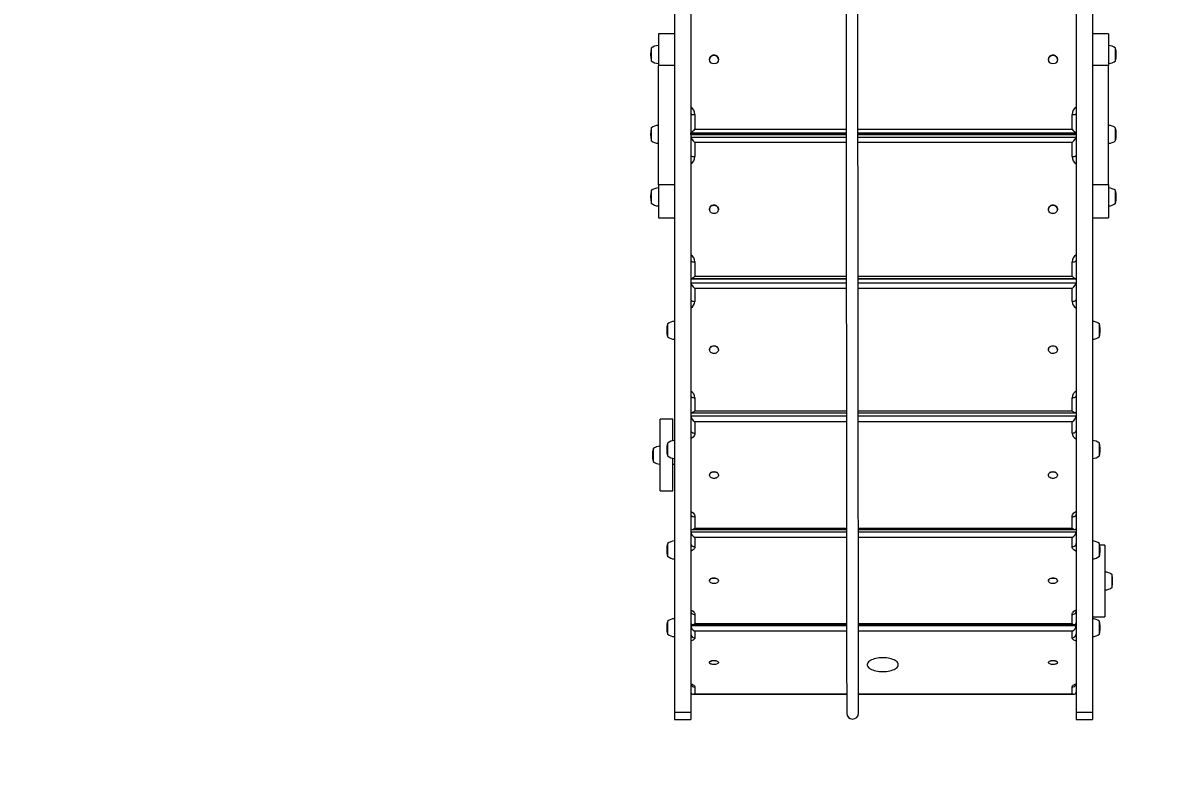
# Model space of a CAD drawing. Header units: millimetres. Extents: x -8760 to 8364, y -7998 to 7451.
# Drawn here: x 62 to 1976, y -4179 to -2925 of the extents above; entities that cross this region are included whole.
import ezdxf

# ---------------------------------------------------------------- set-up
doc = ezdxf.new("R2010")
doc.units = ezdxf.units.MM
for name, color, linetype in [('DIKOM_ОБЪЕКТ', 7, 'Continuous'), ('DIKOM_РАЗМЕР_ЗОНА', 7, 'Continuous'), ('DIKOM_РАЗМЕР_ОБЪЕКТА', 7, 'Continuous')]:
    doc.layers.add(name, color=color, linetype=linetype)
doc.styles.add('style1', font='arial.ttf', dxfattribs={"width": 0.8})
doc.dimstyles.new('1-50', dxfattribs={"dimtxt": 300, "dimasz": 200, "dimexe": 100, "dimexo": 0, "dimgap": 100, "dimtad": 1, "dimtxsty": 'style1', "dimcen": 200, "dimclrd": 7, "dimclre": 7, "dimclrt": 7, "dimadec": 1, "dimazin": 2, "dimtfac": 1, "dimtmove": 0, "dimatfit": 2, "dimfxl": 0, "dimlwd": 25, "dimlwe": 18, "dimarcsym": 0})

# ---------------------------------------------------------------- blocks, each defined once
blk = doc.blocks.new('*D21')
at = {"layer": 'Defpoints', "color": 0, "transparency": 16777216}
for p in [(-7755.6, -10.6), (8364.4, -2410.4), (8364.4, -7897.6)]:
    blk.add_point(p, dxfattribs=at)
at = {"layer": 'DIKOM_РАЗМЕР_ЗОНА', "color": 7, "lineweight": 18, "transparency": 16777216}
for p, q in [((-7755.6, -10.6), (-7755.6, -7997.6)), ((8364.4, -2410.4), (8364.4, -7997.6))]:
    blk.add_line(p, q, dxfattribs=at)
at = {"layer": 'DIKOM_РАЗМЕР_ЗОНА', "color": 7, "lineweight": 25, "transparency": 16777216}
blk.add_line((-7555.6, -7897.6), (8164.4, -7897.6), dxfattribs=at)
at = {"layer": 'DIKOM_РАЗМЕР_ЗОНА', "color": 7, "transparency": 16777216}
for points in [[(-7555.6, -7864.2), (-7555.6, -7930.9), (-7755.6, -7897.6)], [(8164.4, -7864.2), (8164.4, -7930.9), (8364.4, -7897.6)]]:
    blk.add_solid(points, dxfattribs=at)
at = {"layer": 'DIKOM_РАЗМЕР_ЗОНА', "color": 7, "transparency": 16777216, "insert": (1040.7, -7644.4), "char_height": 300, "attachment_point": 5, "style": 'style1'}
blk.add_mtext('16100', dxfattribs=at)
blk = doc.blocks.new('*D19')
at = {"layer": 'Defpoints', "color": 0, "transparency": 16777216}
for p in [(-5756.7, -306.6), (6365.5, -2710.6), (6365.5, -7111.4)]:
    blk.add_point(p, dxfattribs=at)
at = {"layer": 'DIKOM_РАЗМЕР_ОБЪЕКТА', "color": 7, "lineweight": 18, "transparency": 16777216}
for p, q in [((-5756.7, -306.6), (-5756.7, -7211.4)), ((6365.5, -2710.6), (6365.5, -7211.4))]:
    blk.add_line(p, q, dxfattribs=at)
at = {"layer": 'DIKOM_РАЗМЕР_ОБЪЕКТА', "color": 7, "lineweight": 25, "transparency": 16777216}
blk.add_line((-5556.7, -7111.4), (6165.5, -7111.4), dxfattribs=at)
at = {"layer": 'DIKOM_РАЗМЕР_ОБЪЕКТА', "color": 7, "transparency": 16777216}
for points in [[(-5556.7, -7078.1), (-5556.7, -7144.7), (-5756.7, -7111.4)], [(6165.5, -7078.1), (6165.5, -7144.7), (6365.5, -7111.4)]]:
    blk.add_solid(points, dxfattribs=at)
at = {"layer": 'DIKOM_РАЗМЕР_ОБЪЕКТА', "color": 7, "transparency": 16777216, "insert": (1047.2, -6858.2), "char_height": 300, "attachment_point": 5, "style": 'style1'}
blk.add_mtext('12100', dxfattribs=at)

msp = doc.modelspace()

# ---------------------------------------------------------------- linework, layer by layer
at = {"layer": 'DIKOM_ОБЪЕКТ', "color": 7, "linetype": 'Continuous', "lineweight": 15}
for p, q in [((1154.392, -2879.363), (1154.392, -4080.9)), ((1181.392, -2879.363), (1181.392, -4080.9)), ((1827.391, -2879.363), (1827.391, -4080.9)), ((1854.392, -2879.363), (1854.392, -4080.9)), ((1154.392, -2943.128), (1127.392, -2943.128)), ((1127.392, -2943.128), (1127.392, -2996.427)), ((1881.392, -2943.128), (1854.392, -2943.128)), ((1881.392, -2943.128), (1881.392, -2996.427)), ((1114.339, -2976.463), (1114.339, -2979.412)), ((1115.392, -2967.137), (1115.392, -2979.286)), ((1115.392, -2979.286), (1115.392, -2988.737)), ((1893.391, -2988.737), (1893.391, -2967.137)), ((1894.444, -2979.412), (1894.444, -2976.463)), ((1154.392, -2996.427), (1127.392, -2996.427)), ((1127.392, -3196.231), (1127.392, -2996.427)), ((1212.892, -2986.236), (1212.892, -2986.277)), ((1227.892, -2986.277), (1227.892, -2986.236)), ((1780.892, -2986.236), (1780.892, -2986.277)), ((1795.892, -2986.277), (1795.892, -2986.236)), ((1881.392, -2996.427), (1854.392, -2996.427)), ((1881.392, -3196.231), (1881.392, -2996.427)), ((1188.392, -3078.494), (1188.392, -3103.294)), ((1820.392, -3103.294), (1820.392, -3078.494)), ((1114.339, -3110.304), (1114.339, -3113.254)), ((1115.392, -3100.979), (1115.392, -3113.06)), ((1115.392, -3113.06), (1115.392, -3122.579)), ((1441.888, -3112.434), (1181.392, -3112.434)), ((1181.392, -3116.562), (1441.892, -3116.562)), ((1181.447, -3109.412), (1441.886, -3109.412)), ((1181.724, -3112.072), (1181.724, -3109.412)), ((1441.888, -3112.071), (1181.754, -3112.071)), ((1188.392, -3103.294), (1441.88, -3103.294)), ((1461.681, -3103.294), (1820.392, -3103.294)), ((1461.686, -3109.412), (1827.336, -3109.412)), ((1827.029, -3112.071), (1461.689, -3112.071)), ((1827.391, -3112.434), (1461.689, -3112.434)), ((1461.693, -3116.562), (1827.391, -3116.562)), ((1827.059, -3109.412), (1827.059, -3112.072)), ((1893.391, -3122.579), (1893.391, -3100.979)), ((1894.444, -3113.254), (1894.444, -3110.304)), ((1188.392, -3125.422), (1188.392, -3149.128)), ((1441.901, -3125.422), (1188.392, -3125.422)), ((1820.392, -3125.422), (1461.701, -3125.422)), ((1820.392, -3149.128), (1820.392, -3125.422)), ((1154.392, -3196.231), (1127.392, -3196.231)), ((1127.392, -3196.231), (1127.392, -3251.414)), ((1881.392, -3196.231), (1854.392, -3196.231)), ((1881.392, -3196.231), (1881.392, -3251.414)), ((1114.339, -3215.13), (1114.339, -3218.08)), ((1115.392, -3205.805), (1115.392, -3217.112)), ((1893.391, -3227.405), (1893.391, -3205.805)), ((1894.444, -3218.08), (1894.444, -3215.13)), ((1115.392, -3217.112), (1115.392, -3227.405)), ((1127.392, -3251.414), (1154.392, -3251.414)), ((1212.892, -3237.315), (1212.892, -3237.421)), ((1227.892, -3237.421), (1227.892, -3237.315)), ((1780.892, -3237.315), (1780.892, -3237.421)), ((1795.892, -3237.421), (1795.892, -3237.315)), ((1854.392, -3251.414), (1881.392, -3251.414)), ((1188.392, -3325.502), (1188.392, -3349.208)), ((1820.392, -3349.208), (1820.392, -3325.502)), ((1188.392, -3349.208), (1442.113, -3349.208)), ((1461.913, -3349.208), (1820.392, -3349.208)), ((1442.117, -3354.04), (1181.392, -3354.04)), ((1181.392, -3360.498), (1442.123, -3360.498)), ((1181.754, -3353.985), (1442.117, -3353.985)), ((1461.918, -3353.985), (1827.029, -3353.985)), ((1827.391, -3354.04), (1461.918, -3354.04)), ((1461.924, -3360.498), (1827.391, -3360.498)), ((1188.392, -3370.05), (1188.392, -3391.747)), ((1442.132, -3370.05), (1188.392, -3370.05)), ((1820.392, -3370.05), (1461.933, -3370.05)), ((1820.392, -3391.747), (1820.392, -3370.05)), ((1141.339, -3438.659), (1141.339, -3441.608)), ((1142.392, -3429.334), (1142.392, -3442.835)), ((1142.392, -3442.835), (1142.392, -3450.934)), ((1866.392, -3450.934), (1866.392, -3429.334)), ((1867.444, -3441.608), (1867.444, -3438.659)), ((1212.892, -3472.461), (1212.892, -3472.626)), ((1227.892, -3472.626), (1227.892, -3472.461)), ((1780.892, -3472.461), (1780.892, -3472.626)), ((1795.892, -3472.626), (1795.892, -3472.461)), ((1188.392, -3553.174), (1188.392, -3574.871)), ((1820.392, -3574.871), (1820.392, -3553.174)), ((1182.316, -3578.393), (1442.329, -3578.393)), ((1188.392, -3574.871), (1442.326, -3574.871)), ((1462.127, -3574.871), (1820.392, -3574.871)), ((1462.13, -3578.393), (1826.467, -3578.393)), ((1151.343, -3589.339), (1130.343, -3589.339)), ((1130.343, -3705.478), (1130.343, -3589.339)), ((1151.343, -3625.174), (1151.343, -3589.339)), ((1181.392, -3583.747), (1442.334, -3583.747)), ((1188.392, -3593.623), (1188.392, -3612.474)), ((1442.344, -3593.623), (1188.392, -3593.623)), ((1462.135, -3583.747), (1827.391, -3583.747)), ((1820.392, -3593.623), (1462.144, -3593.623)), ((1820.392, -3612.474), (1820.392, -3593.623)), ((1142.392, -3629.097), (1142.392, -3638.781)), ((1866.392, -3650.697), (1866.392, -3629.097)), ((1117.291, -3647.865), (1117.291, -3650.814)), ((1118.343, -3638.539), (1118.343, -3660.139)), ((1141.339, -3638.422), (1141.339, -3641.372)), ((1142.392, -3638.781), (1142.392, -3650.697)), ((1151.343, -3705.478), (1151.343, -3654.62)), ((1867.444, -3641.372), (1867.444, -3638.422)), ((1212.892, -3682.6), (1212.892, -3682.818)), ((1227.892, -3682.818), (1227.892, -3682.6)), ((1780.892, -3682.6), (1780.892, -3682.818)), ((1795.892, -3682.818), (1795.892, -3682.6)), ((1130.343, -3709.339), (1130.343, -3705.478)), ((1130.343, -3709.339), (1151.343, -3709.339)), ((1151.343, -3709.339), (1151.343, -3705.478)), ((1188.392, -3752.725), (1188.392, -3771.576)), ((1820.392, -3771.576), (1820.392, -3752.725)), ((1181.392, -3777.696), (1442.515, -3777.696)), ((1183.113, -3773.978), (1442.511, -3773.978)), ((1188.392, -3771.576), (1442.509, -3771.576)), ((1188.392, -3787.515), (1188.392, -3802.792)), ((1442.524, -3787.515), (1188.392, -3787.515)), ((1462.31, -3771.576), (1820.392, -3771.576)), ((1462.312, -3773.978), (1825.67, -3773.978)), ((1462.315, -3777.696), (1827.391, -3777.696)), ((1820.392, -3787.515), (1462.324, -3787.515)), ((1820.392, -3802.792), (1820.392, -3787.515)), ((1141.339, -3806.712), (1141.339, -3809.661)), ((1142.392, -3797.386), (1142.392, -3810.237)), ((1866.392, -3818.986), (1866.392, -3797.386)), ((1875.392, -3800.373), (1866.961, -3800.373)), ((1867.444, -3809.661), (1867.444, -3806.712)), ((1875.392, -3800.373), (1875.392, -3920.373)), ((1142.392, -3810.237), (1142.392, -3818.986)), ((1212.892, -3859.625), (1212.892, -3859.888)), ((1227.892, -3859.888), (1227.892, -3859.625)), ((1780.892, -3859.625), (1780.892, -3859.888)), ((1795.892, -3859.888), (1795.892, -3859.625)), ((1887.392, -3871.173), (1887.392, -3849.573)), ((1888.444, -3861.847), (1888.444, -3858.898)), ((1188.392, -3916.457), (1188.392, -3931.735)), ((1820.392, -3931.735), (1820.392, -3916.457)), ((1854.392, -3920.373), (1875.392, -3920.373)), ((1141.339, -3937.032), (1141.339, -3939.981)), ((1142.392, -3927.707), (1142.392, -3939.376)), ((1142.392, -3939.376), (1142.392, -3949.307)), ((1181.392, -3934.863), (1442.66, -3934.863)), ((1184.114, -3933.194), (1442.659, -3933.194)), ((1188.392, -3931.735), (1442.657, -3931.735)), ((1462.458, -3931.735), (1820.392, -3931.735)), ((1462.459, -3933.194), (1824.669, -3933.194)), ((1462.461, -3934.863), (1827.391, -3934.863)), ((1866.392, -3949.307), (1866.392, -3927.707)), ((1867.444, -3939.981), (1867.444, -3937.032)), ((1188.392, -3944.245), (1188.392, -3955.36)), ((1442.669, -3944.245), (1188.392, -3944.245)), ((1820.392, -3944.245), (1462.469, -3944.245)), ((1820.392, -3955.36), (1820.392, -3944.245)), ((1212.892, -3996.706), (1212.892, -3997.004)), ((1227.892, -3997.004), (1227.892, -3996.706)), ((1780.892, -3996.706), (1780.892, -3997.004)), ((1795.892, -3997.004), (1795.892, -3996.706)), ((1188.392, -4038.053), (1188.392, -4049.167)), ((1820.392, -4049.167), (1820.392, -4038.053)), ((1185.279, -4049.897), (1442.765, -4049.897)), ((1188.392, -4049.167), (1442.764, -4049.167)), ((1462.565, -4049.167), (1820.392, -4049.167)), ((1462.565, -4049.897), (1823.504, -4049.897)), ((1181.392, -4080.9), (1154.392, -4080.9)), ((1154.392, -4080.9), (1154.392, -4092.436)), ((1154.392, -4092.436), (1181.392, -4092.436)), ((1181.392, -4080.9), (1181.392, -4092.436)), ((1854.392, -4080.9), (1827.391, -4080.9)), ((1827.391, -4080.9), (1827.391, -4092.436)), ((1827.391, -4092.436), (1854.392, -4092.436)), ((1854.392, -4080.9), (1854.392, -4092.436))]:
    msp.add_line(p, q, dxfattribs=at)
at = {"layer": 'DIKOM_ОБЪЕКТ', "color": 7, "linetype": 'Continuous', "lineweight": 15, "flags": 128}
for points in [[(1181.392, -3077.611), (1181.526, -3077.783), (1181.924, -3077.949), (1182.571, -3078.101), (1183.442, -3078.235), (1184.503, -3078.345), (1185.713, -3078.426), (1187.026, -3078.477), (1188.392, -3078.494)], [(1820.392, -3078.494), (1821.757, -3078.477), (1823.07, -3078.426), (1824.281, -3078.345), (1825.341, -3078.235), (1826.212, -3078.101), (1826.859, -3077.949), (1827.257, -3077.783), (1827.391, -3077.611)], [(1181.392, -3146.906), (1181.526, -3147.339), (1181.924, -3147.756), (1182.571, -3148.14), (1183.442, -3148.477), (1184.503, -3148.754), (1185.713, -3148.959), (1187.026, -3149.086), (1188.392, -3149.128)], [(1820.392, -3149.128), (1821.757, -3149.086), (1823.07, -3148.959), (1824.281, -3148.754), (1825.341, -3148.477), (1826.212, -3148.14), (1826.859, -3147.756), (1827.257, -3147.339), (1827.391, -3146.906)], [(1219.442, -3230.366), (1221.063, -3230.337), (1222.654, -3230.64), (1224.138, -3231.26), (1225.447, -3232.167), (1226.52, -3233.321), (1227.306, -3234.666), (1227.769, -3236.14), (1227.887, -3237.673), (1227.654, -3239.195), (1227.082, -3240.634), (1226.197, -3241.923), (1225.041, -3243.001), (1223.667, -3243.818), (1222.14, -3244.337), (1220.531, -3244.531), (1218.916, -3244.394), (1217.37, -3243.93), (1215.965, -3243.162), (1214.767, -3242.125), (1213.832, -3240.868), (1213.204, -3239.451), (1212.911, -3237.938), (1212.969, -3236.401), (1213.374, -3234.912), (1214.107, -3233.54), (1215.133, -3232.349), (1216.406, -3231.396), (1217.865, -3230.725), (1219.442, -3230.366)], [(1789.341, -3230.366), (1790.918, -3230.725), (1792.377, -3231.396), (1793.65, -3232.349), (1794.676, -3233.54), (1795.409, -3234.912), (1795.814, -3236.401), (1795.872, -3237.938), (1795.58, -3239.451), (1794.951, -3240.868), (1794.016, -3242.125), (1792.818, -3243.162), (1791.413, -3243.93), (1789.867, -3244.394), (1788.252, -3244.531), (1786.643, -3244.337), (1785.116, -3243.818), (1783.743, -3243.001), (1782.586, -3241.923), (1781.701, -3240.634), (1781.129, -3239.195), (1780.896, -3237.673), (1781.014, -3236.14), (1781.477, -3234.666), (1782.263, -3233.321), (1783.336, -3232.167), (1784.645, -3231.26), (1786.13, -3230.64), (1787.72, -3230.337), (1789.341, -3230.366)], [(1181.392, -3323.279), (1181.526, -3323.713), (1181.924, -3324.13), (1182.571, -3324.514), (1183.442, -3324.851), (1184.503, -3325.127), (1185.713, -3325.333), (1187.026, -3325.459), (1188.392, -3325.502)], [(1820.392, -3325.502), (1821.757, -3325.459), (1823.07, -3325.333), (1824.281, -3325.127), (1825.341, -3324.851), (1826.212, -3324.514), (1826.859, -3324.13), (1827.257, -3323.713), (1827.391, -3323.279)], [(1181.392, -3388.27), (1181.526, -3388.948), (1181.924, -3389.601), (1182.571, -3390.202), (1183.442, -3390.729), (1184.503, -3391.161), (1185.713, -3391.483), (1187.026, -3391.681), (1188.392, -3391.747)], [(1820.392, -3391.747), (1821.757, -3391.681), (1823.07, -3391.483), (1824.281, -3391.161), (1825.341, -3390.729), (1826.212, -3390.202), (1826.859, -3389.601), (1827.257, -3388.948), (1827.391, -3388.27)], [(1216.086, -3467.296), (1217.507, -3466.617), (1219.062, -3466.22), (1220.68, -3466.121), (1222.284, -3466.327), (1223.8, -3466.828), (1225.157, -3467.599), (1226.29, -3468.606), (1227.148, -3469.8), (1227.69, -3471.127), (1227.891, -3472.523), (1227.741, -3473.925), (1227.247, -3475.266), (1226.433, -3476.483), (1225.336, -3477.52), (1224.008, -3478.328), (1222.511, -3478.869), (1220.915, -3479.119), (1219.295, -3479.065), (1217.725, -3478.709), (1216.281, -3478.07), (1215.028, -3477.176), (1214.027, -3476.069), (1213.323, -3474.801), (1212.949, -3473.431), (1212.924, -3472.024), (1213.247, -3470.644), (1213.905, -3469.358), (1214.866, -3468.224), (1216.086, -3467.296)], [(1216.086, -3467.131), (1217.507, -3466.452), (1219.062, -3466.055), (1220.68, -3465.956), (1222.284, -3466.162), (1223.8, -3466.663), (1225.157, -3467.434), (1226.29, -3468.441), (1227.148, -3469.635), (1227.69, -3470.962), (1227.891, -3472.358), (1227.892, -3472.461)], [(1780.892, -3472.461), (1780.892, -3472.358), (1781.093, -3470.962), (1781.635, -3469.635), (1782.493, -3468.441), (1783.626, -3467.434), (1784.983, -3466.663), (1786.499, -3466.162), (1788.103, -3465.956), (1789.721, -3466.055), (1791.277, -3466.452), (1792.698, -3467.131)], [(1792.698, -3467.296), (1793.917, -3468.224), (1794.878, -3469.358), (1795.536, -3470.644), (1795.859, -3472.024), (1795.834, -3473.431), (1795.461, -3474.801), (1794.757, -3476.069), (1793.755, -3477.176), (1792.503, -3478.07), (1791.058, -3478.709), (1789.489, -3479.065), (1787.868, -3479.119), (1786.272, -3478.869), (1784.775, -3478.328), (1783.447, -3477.52), (1782.35, -3476.483), (1781.536, -3475.266), (1781.042, -3473.925), (1780.892, -3472.523), (1781.093, -3471.127), (1781.635, -3469.8), (1782.493, -3468.606), (1783.626, -3467.599), (1784.983, -3466.828), (1786.499, -3466.327), (1788.103, -3466.121), (1789.721, -3466.22), (1791.277, -3466.617), (1792.698, -3467.296)], [(1181.392, -3549.696), (1181.526, -3550.375), (1181.924, -3551.027), (1182.571, -3551.628), (1183.442, -3552.155), (1184.503, -3552.588), (1185.713, -3552.909), (1187.026, -3553.107), (1188.392, -3553.174)], [(1820.392, -3553.174), (1821.757, -3553.107), (1823.07, -3552.909), (1824.281, -3552.588), (1825.341, -3552.155), (1826.212, -3551.628), (1826.859, -3551.027), (1827.257, -3550.375), (1827.391, -3549.696)], [(1181.392, -3607.876), (1181.526, -3608.773), (1181.924, -3609.636), (1182.571, -3610.431), (1183.442, -3611.127), (1184.503, -3611.699), (1185.713, -3612.124), (1187.026, -3612.386), (1188.392, -3612.474)], [(1188.392, -3612.474), (1188.207, -3614.243), (1187.657, -3615.969), (1186.757, -3617.609), (1185.527, -3619.122), (1183.998, -3620.472), (1182.208, -3621.624), (1181.392, -3622.042)], [(1820.392, -3612.474), (1821.757, -3612.386), (1823.07, -3612.124), (1824.281, -3611.699), (1825.341, -3611.127), (1826.212, -3610.431), (1826.859, -3609.636), (1827.257, -3608.773), (1827.391, -3607.876)], [(1151.343, -3664.339), (1152.976, -3664.254), (1154.392, -3664.062)], [(1215.968, -3678.251), (1217.373, -3677.641), (1218.92, -3677.272), (1220.535, -3677.164), (1222.144, -3677.319), (1223.67, -3677.732), (1225.044, -3678.382), (1226.2, -3679.24), (1227.084, -3680.265), (1227.655, -3681.409), (1227.887, -3682.62), (1227.768, -3683.839), (1227.305, -3685.011), (1226.518, -3686.08), (1225.444, -3686.997), (1224.135, -3687.718), (1222.65, -3688.211), (1221.06, -3688.451), (1219.438, -3688.427), (1217.861, -3688.141), (1216.403, -3687.607), (1215.131, -3686.848), (1214.105, -3685.901), (1213.372, -3684.81), (1212.968, -3683.626), (1212.912, -3682.404), (1213.205, -3681.201), (1213.834, -3680.074), (1214.769, -3679.075), (1215.968, -3678.251)], [(1215.968, -3678.033), (1217.373, -3677.422), (1218.92, -3677.054), (1220.535, -3676.945), (1222.144, -3677.101), (1223.67, -3677.513), (1225.044, -3678.164), (1226.2, -3679.022), (1227.084, -3680.047), (1227.655, -3681.191), (1227.887, -3682.402), (1227.892, -3682.6)], [(1780.892, -3682.6), (1780.896, -3682.402), (1781.128, -3681.191), (1781.699, -3680.047), (1782.584, -3679.022), (1783.739, -3678.164), (1785.113, -3677.513), (1786.639, -3677.101), (1788.248, -3676.945), (1789.863, -3677.054), (1791.41, -3677.422), (1792.815, -3678.033)], [(1792.815, -3678.251), (1794.014, -3679.075), (1794.949, -3680.074), (1795.579, -3681.201), (1795.871, -3682.404), (1795.815, -3683.626), (1795.411, -3684.81), (1794.679, -3685.901), (1793.653, -3686.848), (1792.38, -3687.607), (1790.922, -3688.141), (1789.345, -3688.427), (1787.724, -3688.451), (1786.133, -3688.211), (1784.649, -3687.718), (1783.339, -3686.997), (1782.266, -3686.08), (1781.479, -3685.011), (1781.015, -3683.839), (1780.896, -3682.62), (1781.128, -3681.409), (1781.699, -3680.265), (1782.584, -3679.24), (1783.739, -3678.382), (1785.113, -3677.732), (1786.639, -3677.319), (1788.248, -3677.164), (1789.863, -3677.272), (1791.41, -3677.641), (1792.815, -3678.251)], [(1181.392, -3743.157), (1182.208, -3743.575), (1183.998, -3744.727), (1185.527, -3746.077), (1186.757, -3747.59), (1187.657, -3749.23), (1188.207, -3750.956), (1188.392, -3752.725)], [(1181.392, -3748.127), (1181.526, -3749.024), (1181.924, -3749.887), (1182.571, -3750.682), (1183.442, -3751.378), (1184.503, -3751.95), (1185.713, -3752.375), (1187.026, -3752.637), (1188.392, -3752.725)], [(1820.392, -3752.725), (1820.576, -3750.956), (1821.126, -3749.23), (1822.027, -3747.59), (1823.256, -3746.077), (1824.785, -3744.727), (1826.575, -3743.575), (1827.391, -3743.157)], [(1820.392, -3752.725), (1821.757, -3752.637), (1823.07, -3752.375), (1824.281, -3751.95), (1825.341, -3751.378), (1826.212, -3750.682), (1826.859, -3749.887), (1827.257, -3749.024), (1827.391, -3748.127)], [(1181.392, -3797.251), (1181.526, -3798.332), (1181.924, -3799.372), (1182.571, -3800.33), (1183.442, -3801.169), (1184.503, -3801.859), (1185.713, -3802.371), (1187.026, -3802.686), (1188.392, -3802.792)], [(1188.392, -3802.792), (1188.207, -3804.226), (1187.657, -3805.625), (1186.757, -3806.954), (1185.527, -3808.18), (1183.998, -3809.274), (1182.208, -3810.208), (1181.392, -3810.546)], [(1820.392, -3802.792), (1821.757, -3802.686), (1823.07, -3802.371), (1824.281, -3801.859), (1825.341, -3801.169), (1826.212, -3800.33), (1826.859, -3799.372), (1827.257, -3798.332), (1827.391, -3797.251)], [(1827.391, -3810.546), (1826.575, -3810.208), (1824.785, -3809.274), (1823.256, -3808.18), (1822.027, -3806.954), (1821.126, -3805.625), (1820.576, -3804.226), (1820.392, -3802.792)], [(1215.785, -3856.271), (1217.165, -3855.75), (1218.696, -3855.423), (1220.307, -3855.305), (1221.921, -3855.401), (1223.463, -3855.706), (1224.862, -3856.208), (1226.052, -3856.881), (1226.978, -3857.695), (1227.595, -3858.611), (1227.876, -3859.588), (1227.806, -3860.578), (1227.39, -3861.536), (1226.647, -3862.416), (1225.611, -3863.179), (1224.331, -3863.788), (1222.867, -3864.214), (1221.287, -3864.438), (1219.665, -3864.449), (1218.078, -3864.247), (1216.598, -3863.841), (1215.296, -3863.251), (1214.232, -3862.503), (1213.456, -3861.632), (1213.005, -3860.68), (1212.898, -3859.691), (1213.143, -3858.712), (1213.726, -3857.787), (1214.621, -3856.96), (1215.785, -3856.271)], [(1215.785, -3856.008), (1217.165, -3855.487), (1218.696, -3855.16), (1220.307, -3855.042), (1221.921, -3855.138), (1223.463, -3855.443), (1224.862, -3855.945), (1226.052, -3856.618), (1226.978, -3857.432), (1227.595, -3858.348), (1227.876, -3859.325), (1227.892, -3859.625)], [(1780.892, -3859.625), (1780.908, -3859.325), (1781.188, -3858.348), (1781.806, -3857.432), (1782.731, -3856.618), (1783.921, -3855.945), (1785.32, -3855.443), (1786.862, -3855.138), (1788.477, -3855.042), (1790.087, -3855.16), (1791.618, -3855.487), (1792.998, -3856.008)], [(1792.998, -3856.271), (1794.163, -3856.96), (1795.057, -3857.787), (1795.641, -3858.712), (1795.885, -3859.691), (1795.779, -3860.68), (1795.327, -3861.632), (1794.551, -3862.503), (1793.487, -3863.251), (1792.185, -3863.841), (1790.706, -3864.247), (1789.118, -3864.449), (1787.496, -3864.438), (1785.916, -3864.214), (1784.452, -3863.788), (1783.172, -3863.179), (1782.137, -3862.416), (1781.393, -3861.536), (1780.977, -3860.578), (1780.908, -3859.588), (1781.188, -3858.611), (1781.806, -3857.695), (1782.731, -3856.881), (1783.921, -3856.208), (1785.32, -3855.706), (1786.862, -3855.401), (1788.477, -3855.305), (1790.087, -3855.423), (1791.618, -3855.75), (1792.998, -3856.271)], [(1181.392, -3908.703), (1182.208, -3909.041), (1183.998, -3909.975), (1185.527, -3911.069), (1186.757, -3912.296), (1187.657, -3913.625), (1188.207, -3915.023), (1188.392, -3916.457)], [(1181.392, -3910.916), (1181.526, -3911.997), (1181.924, -3913.037), (1182.571, -3913.995), (1183.442, -3914.834), (1184.503, -3915.523), (1185.713, -3916.035), (1187.026, -3916.351), (1188.392, -3916.457)], [(1820.392, -3916.457), (1820.576, -3915.023), (1821.126, -3913.625), (1822.027, -3912.296), (1823.256, -3911.069), (1824.785, -3909.975), (1826.575, -3909.041), (1827.391, -3908.703)], [(1820.392, -3916.457), (1821.757, -3916.351), (1823.07, -3916.035), (1824.281, -3915.523), (1825.341, -3914.834), (1826.212, -3913.995), (1826.859, -3913.037), (1827.257, -3911.997), (1827.391, -3910.916)], [(1188.392, -3955.36), (1188.207, -3956.403), (1187.657, -3957.42), (1186.757, -3958.387), (1185.527, -3959.28), (1183.998, -3960.075), (1182.208, -3960.755), (1181.392, -3961.001)], [(1827.391, -3961.001), (1826.575, -3960.755), (1824.785, -3960.075), (1823.256, -3959.28), (1822.027, -3958.387), (1821.126, -3957.42), (1820.576, -3956.403), (1820.392, -3955.36)], [(1212.892, -3996.706), (1212.893, -3996.639), (1213.101, -3995.924), (1213.65, -3995.245), (1214.514, -3994.635), (1215.653, -3994.122), (1217.013, -3993.729), (1218.532, -3993.476)], [(1218.532, -3993.774), (1220.137, -3993.671), (1221.755, -3993.725), (1223.308, -3993.932), (1224.725, -3994.282), (1225.94, -3994.76), (1226.895, -3995.343), (1227.546, -3996.003), (1227.862, -3996.711), (1227.83, -3997.431), (1227.449, -3998.132), (1226.738, -3998.78), (1225.731, -3999.346), (1224.474, -3999.801), (1223.026, -4000.126), (1221.455, -4000.305), (1219.834, -4000.329), (1218.239, -4000.198), (1216.745, -3999.917), (1215.421, -3999.501), (1214.33, -3998.968), (1213.522, -3998.342), (1213.036, -3997.654), (1212.893, -3996.936), (1213.101, -3996.221), (1213.65, -3995.543), (1214.514, -3994.933), (1215.653, -3994.419), (1217.013, -3994.027), (1218.532, -3993.774)], [(1218.532, -3993.476), (1220.137, -3993.374), (1221.755, -3993.427), (1223.308, -3993.634), (1224.725, -3993.985), (1225.94, -3994.463), (1226.895, -3995.045), (1227.546, -3995.706), (1227.862, -3996.413), (1227.892, -3996.706)], [(1503.279, -4012.056), (1506.302, -4011.977), (1509.284, -4011.744), (1512.185, -4011.358), (1514.965, -4010.824), (1517.588, -4010.151), (1520.017, -4009.347), (1522.219, -4008.423), (1524.165, -4007.392), (1525.829, -4006.268), (1527.188, -4005.064), (1528.224, -4003.799), (1528.922, -4002.49), (1529.274, -4001.152), (1529.274, -3999.806), (1528.922, -3998.469), (1528.224, -3997.159), (1527.188, -3995.894), (1525.829, -3994.691), (1524.165, -3993.566), (1522.219, -3992.535), (1520.017, -3991.611), (1517.588, -3990.807), (1514.965, -3990.134), (1512.185, -3989.601), (1509.284, -3989.215), (1506.302, -3988.981), (1503.279, -3988.903), (1500.256, -3988.981), (1497.275, -3989.215), (1494.374, -3989.601), (1491.593, -3990.134), (1488.971, -3990.807), (1486.542, -3991.611), (1484.34, -3992.535), (1482.393, -3993.566), (1480.729, -3994.691), (1479.37, -3995.894), (1478.335, -3997.159), (1477.636, -3998.469), (1477.285, -3999.806), (1477.285, -4001.152), (1477.636, -4002.49), (1478.335, -4003.799), (1479.37, -4005.064), (1480.729, -4006.268), (1482.393, -4007.392), (1484.34, -4008.423), (1486.542, -4009.347), (1488.971, -4010.151), (1491.593, -4010.824), (1494.374, -4011.358), (1497.275, -4011.744), (1500.256, -4011.977), (1503.279, -4012.056)], [(1780.892, -3996.706), (1780.921, -3996.413), (1781.237, -3995.706), (1781.888, -3995.045), (1782.843, -3994.463), (1784.058, -3993.985), (1785.475, -3993.634), (1787.028, -3993.427), (1788.646, -3993.374), (1790.251, -3993.476)], [(1790.251, -3993.774), (1791.77, -3994.027), (1793.13, -3994.419), (1794.269, -3994.933), (1795.133, -3995.543), (1795.682, -3996.221), (1795.89, -3996.936), (1795.747, -3997.654), (1795.261, -3998.342), (1794.453, -3998.968), (1793.362, -3999.501), (1792.038, -3999.917), (1790.544, -4000.198), (1788.949, -4000.329), (1787.329, -4000.305), (1785.757, -4000.126), (1784.309, -3999.801), (1783.052, -3999.346), (1782.045, -3998.78), (1781.334, -3998.132), (1780.954, -3997.431), (1780.921, -3996.711), (1781.237, -3996.003), (1781.888, -3995.343), (1782.843, -3994.76), (1784.058, -3994.282), (1785.475, -3993.932), (1787.028, -3993.725), (1788.646, -3993.671), (1790.251, -3993.774)], [(1790.251, -3993.476), (1791.77, -3993.729), (1793.13, -3994.122), (1794.269, -3994.635), (1795.133, -3995.245), (1795.682, -3995.924), (1795.89, -3996.639), (1795.892, -3996.706)], [(1181.392, -4032.412), (1182.208, -4032.658), (1183.998, -4033.337), (1185.527, -4034.133), (1186.757, -4035.025), (1187.657, -4035.992), (1188.207, -4037.01), (1188.392, -4038.053)], [(1820.392, -4038.053), (1820.576, -4037.01), (1821.126, -4035.992), (1822.027, -4035.025), (1823.256, -4034.133), (1824.785, -4033.337), (1826.575, -4032.658), (1827.391, -4032.412)]]:
    msp.add_lwpolyline(points, dxfattribs=at)
at = {"layer": 'DIKOM_ОБЪЕКТ', "color": 7, "linetype": 'Continuous', "lineweight": 15}
for centre, radius in [((1220.363, -2986.319), 7.477), ((1788.404, -2986.321), 7.484)]:
    msp.add_circle(centre, radius, dxfattribs=at)
for centre, radius, start, end in [((1127.552, -2981.614), 18.677, 90.490933, 130.621157), ((1881.232, -2981.614), 18.677, 49.378843, 89.509067), ((1156.175, -2976.463), 41.836, 167.120378, 180), ((1156.175, -2979.412), 41.836, 180, 192.879622), ((1220.34, -2986.254), 7.449, 105.772157, 179.85588), ((1220.407, -2986.272), 7.485, 0.282329, 106.226155), ((1788.379, -2986.276), 7.487, 73.801994, 179.689522), ((1788.442, -2986.255), 7.45, 0.149699, 74.22469), ((1852.609, -2976.463), 41.836, 0, 12.879622), ((1852.609, -2979.412), 41.836, 347.120378, 0), ((1127.552, -2974.261), 18.677, 229.378843, 269.509067), ((1881.232, -2974.261), 18.677, 270.490933, 310.621157), ((1173.54, -3078.513), 14.851, 0.072873, 58.084929), ((1835.259, -3078.522), 14.868, 121.950247, 179.891951), ((1127.552, -3115.456), 18.677, 90.490933, 130.621157), ((1881.232, -3115.456), 18.677, 49.378843, 89.509067), ((1156.175, -3110.304), 41.836, 167.120378, 180), ((1156.175, -3113.254), 41.836, 180, 192.879622), ((1154.42, -3111.779), 28.315, 359.408217, 4.795618), ((1854.363, -3111.779), 28.315, 175.204382, 180.591783), ((1852.609, -3110.304), 41.836, 0, 12.879622), ((1852.609, -3113.254), 41.836, 347.120378, 0), ((1127.552, -3108.102), 18.677, 229.378843, 269.509067), ((1881.232, -3108.102), 18.677, 270.490933, 310.621157), ((1174.244, -3148.95), 14.149, 300.343126, 359.276465), ((1834.454, -3148.999), 14.063, 180.525545, 239.854863), ((1156.175, -3215.13), 41.836, 167.120378, 180), ((1127.552, -3220.282), 18.677, 90.490933, 130.621157), ((1881.232, -3220.282), 18.677, 49.378843, 89.509067), ((1852.609, -3215.13), 41.836, 0, 12.879622), ((1156.175, -3218.08), 41.836, 180, 192.879622), ((1127.552, -3212.928), 18.677, 229.378843, 269.509067), ((1220.164, -3237.499), 7.274, 95.693831, 178.551722), ((1220.531, -3237.544), 7.364, 1.776729, 98.505748), ((1788.252, -3237.544), 7.364, 81.494809, 178.222715), ((1788.676, -3237.447), 7.217, 1.044818, 84.711708), ((1881.232, -3212.928), 18.677, 270.490933, 310.621157), ((1852.609, -3218.08), 41.836, 347.120378, 0), ((1174.331, -3325.63), 14.061, 0.521041, 59.85949), ((1834.541, -3325.682), 14.151, 120.347825, 179.271643), ((1175.476, -3391.269), 12.924, 297.238153, 357.877193), ((1833.094, -3391.404), 12.707, 181.550065, 243.33459), ((1154.552, -3443.811), 18.677, 90.490933, 130.621157), ((1854.232, -3443.811), 18.677, 49.378843, 89.509067), ((1183.175, -3438.659), 41.836, 167.120378, 180), ((1183.175, -3441.608), 41.836, 180, 192.879622), ((1825.609, -3438.659), 41.836, 0, 12.879622), ((1825.609, -3441.608), 41.836, 347.120378, 0), ((1154.552, -3436.457), 18.677, 229.378843, 269.509067), ((1854.232, -3436.457), 18.677, 270.490933, 310.621157), ((1219.191, -3472.614), 6.302, 119.527103, 178.602884), ((1789.636, -3472.588), 6.257, 1.166623, 60.70339), ((1175.69, -3553.516), 12.706, 1.545244, 63.339411), ((1833.309, -3553.654), 12.926, 117.243532, 177.871813), ((1831.375, -3611.783), 11.005, 183.60015, 248.780254), ((1130.503, -3653.016), 18.677, 90.490933, 130.621157), ((1183.175, -3638.422), 41.836, 167.120378, 180), ((1154.552, -3643.574), 18.677, 90.490933, 130.621157), ((1854.232, -3643.574), 18.677, 49.378843, 89.509067), ((1825.609, -3638.422), 41.836, 0, 12.879622), ((1159.126, -3647.865), 41.836, 167.120378, 180), ((1159.126, -3650.814), 41.836, 180, 192.879622), ((1183.175, -3641.372), 41.836, 180, 192.879622), ((1154.552, -3636.22), 18.677, 229.378843, 269.509067), ((1854.232, -3636.22), 18.677, 270.490933, 310.621157), ((1825.609, -3641.372), 41.836, 347.120378, 0), ((1130.503, -3645.663), 18.677, 229.378843, 269.509067), ((1218.246, -3682.887), 5.362, 115.14266, 176.926748), ((1790.614, -3682.835), 5.283, 2.554093, 65.376499), ((1183.175, -3806.712), 41.836, 167.120378, 180), ((1154.552, -3811.863), 18.677, 90.490933, 130.621157), ((1854.232, -3811.863), 18.677, 49.378843, 89.509067), ((1825.609, -3806.712), 41.836, 0, 12.879622), ((1183.175, -3809.661), 41.836, 180, 192.879622), ((1154.552, -3804.51), 18.677, 229.378843, 269.509067), ((1854.232, -3804.51), 18.677, 270.490933, 310.621157), ((1825.609, -3809.661), 41.836, 347.120378, 0), ((1875.232, -3864.049), 18.677, 49.378843, 89.509067), ((1217.167, -3860.079), 4.299, 108.740373, 173.93909), ((1791.726, -3859.991), 4.181, 5.024061, 72.296476), ((1846.609, -3858.898), 41.836, 0, 12.879622), ((1846.609, -3861.847), 41.836, 347.120378, 0), ((1875.232, -3856.696), 18.677, 270.490933, 310.621157), ((1154.552, -3942.183), 18.677, 90.490933, 130.621157), ((1854.232, -3942.183), 18.677, 49.378843, 89.509067), ((1183.175, -3937.032), 41.836, 167.120378, 180), ((1183.175, -3939.981), 41.836, 180, 192.879622), ((1825.609, -3937.032), 41.836, 0, 12.879622), ((1825.609, -3939.981), 41.836, 347.120378, 0), ((1154.552, -3934.83), 18.677, 229.378843, 269.509067), ((1188.046, -3948.703), 6.665, 183.322082, 272.973607), ((1820.737, -3948.703), 6.665, 267.025545, 356.678766), ((1854.232, -3934.83), 18.677, 270.490933, 310.621157), ((1188.2, -4031.057), 6.998, 203.427765, 271.568249), ((1820.656, -4031.174), 6.884, 267.794572, 337.498317), ((1452.694, -4081.789), 9.9, 180.043336, 359.967702)]:
    msp.add_arc(centre, radius, start, end, dxfattribs=at)
for centre, major_axis, ratio, start_param, end_param in [((1188.392, -3102.412), (6.986, 6.986), 0.06328139, 3.07839553, 4.64919186), ((1188.392, -3119.071), (6.909, -6.909), 0.16298669, 2.98002662, 3.30315869), ((1188.392, -3123.199), (6.909, -6.909), 0.16298669, 3.30315869, 4.87395501), ((1820.392, -3102.412), (6.986, -6.986), 0.06328139, 4.7755861, 6.34638243), ((1820.392, -3123.199), (6.909, 6.909), 0.16298669, 4.55082295, 6.12161927), ((1820.392, -3119.071), (6.909, 6.909), 0.16298669, 6.12161927, 6.44475134), ((1188.392, -3346.985), (6.909, 6.909), 0.16298669, 2.98002662, 4.55082295), ((1820.392, -3346.985), (6.909, -6.909), 0.16298669, 4.87395501, 6.44475134), ((1188.392, -3360.115), (6.765, -6.765), 0.26595188, 3.32114527, 3.4015276), ((1188.392, -3366.573), (6.765, -6.765), 0.26595188, 3.4015276, 4.97232392), ((1820.392, -3366.573), (6.765, 6.765), 0.26595188, 4.45245404, 6.02325036), ((1820.392, -3360.115), (6.765, 6.765), 0.26595188, 6.02325036, 6.10363269), ((1188.392, -3571.394), (6.765, 6.765), 0.26595188, 2.88165771, 4.45245404), ((1820.392, -3571.394), (6.765, -6.765), 0.26595188, 4.97232392, 6.54312025), ((1188.392, -3589.025), (6.555, -6.555), 0.37446763, 3.49989651, 5.07069283), ((1820.392, -3589.025), (6.555, 6.555), 0.37446763, 4.35408513, 5.92488145), ((1188.392, -3766.978), (6.555, 6.555), 0.37446763, 2.7832888, 4.35408513), ((1188.392, -3781.974), (6.283, -6.283), 0.4913116, 3.59826542, 5.16906174), ((1820.392, -3766.978), (6.555, -6.555), 0.37446763, 5.07069283, 6.64148916), ((1820.392, -3781.974), (6.283, 6.283), 0.4913116, 4.25571622, 5.82651254), ((1188.392, -3926.194), (6.283, 6.283), 0.4913116, 2.68491989, 4.25571622), ((1188.392, -3937.975), (5.949, -5.949), 0.62006361, 3.69663433, 5.26743065), ((1820.392, -3926.194), (6.283, -6.283), 0.4913116, 5.16906174, 6.73985807), ((1820.392, -3937.975), (5.949, 5.949), 0.62006361, 4.15734731, 5.72814363), ((1188.392, -4042.897), (5.949, 5.949), 0.62006361, 2.58655098, 4.15734731), ((1820.392, -4042.897), (5.949, -5.949), 0.62006361, 5.26743065, 6.83822698)]:
    msp.add_ellipse(centre, major_axis=major_axis, ratio=ratio, start_param=start_param, end_param=end_param, dxfattribs=at)
for points, knots in [([(1441.671, -2873.554), (1441.674, -2875.981), (1441.678, -2880.67), (1441.684, -2887.22), (1441.689, -2893.147), (1441.694, -2898.481), (1441.698, -2903.412), (1441.709, -2915.003), (1441.725, -2933.266), (1441.745, -2955.131), (1441.762, -2974.003), (1441.776, -2989.728), (1441.791, -3005.854), (1441.806, -3022.492), (1441.822, -3039.758), (1441.836, -3055.888), (1441.85, -3070.804), (1441.862, -3084.338), (1441.876, -3098.454), (1441.889, -3113.222), (1441.904, -3128.41), (1441.918, -3144.029), (1441.933, -3160.099), (1441.949, -3176.916), (1441.965, -3194.366), (1441.982, -3212.253), (1441.999, -3230.475), (1442.017, -3248.938), (1442.035, -3267.665), (1442.056, -3289.27), (1442.079, -3313.747), (1442.105, -3341.004), (1442.131, -3368.157), (1442.156, -3395.053), (1442.18, -3419.704), (1442.201, -3442.05), (1442.22, -3462.131), (1442.239, -3481.788), (1442.257, -3501.042), (1442.275, -3519.911), (1442.293, -3539.517), (1442.312, -3559.799), (1442.332, -3580.714), (1442.351, -3601.233), (1442.372, -3624.296), (1442.396, -3649.775), (1442.422, -3677.608), (1442.448, -3705.158), (1442.473, -3732.471), (1442.499, -3761.152), (1442.527, -3791.066), (1442.556, -3822.008), (1442.58, -3848.031), (1442.599, -3869.196), (1442.615, -3885.592), (1442.629, -3901.083), (1442.64, -3912.757), (1442.647, -3920.996), (1442.652, -3926.117), (1442.657, -3931.335), (1442.662, -3936.873), (1442.667, -3942.929), (1442.673, -3949.384), (1442.679, -3956.209), (1442.686, -3963.375), (1442.693, -3970.99), (1442.7, -3979.045), (1442.708, -3987.892), (1442.717, -3997.551), (1442.727, -4008.045), (1442.737, -4019.056), (1442.747, -4030.582), (1442.758, -4042.628), (1442.77, -4055.202), (1442.781, -4068.319), (1442.789, -4077.242), (1442.793, -4081.803)], [0, 0, 0, 0, 0.00768206, 0.01484277, 0.02141652, 0.02740203, 0.03286639, 0.03826046, 0.06734825, 0.09676019, 0.1143722, 0.13198595, 0.1496147, 0.16727475, 0.18499518, 0.20280026, 0.21520856, 0.22760527, 0.23996802, 0.25228206, 0.2645447, 0.27604383, 0.28752735, 0.29902519, 0.3105588, 0.32213599, 0.33354997, 0.34500015, 0.35647277, 0.36794843, 0.38431427, 0.40063917, 0.41691008, 0.43311502, 0.44925077, 0.46198755, 0.47471192, 0.48744532, 0.50020344, 0.51299402, 0.52580928, 0.54094602, 0.55611712, 0.57131546, 0.58653728, 0.60831629, 0.63008551, 0.65178844, 0.67344148, 0.69505871, 0.72069915, 0.74630824, 0.77190493, 0.78692031, 0.80145776, 0.81545906, 0.8289306, 0.83382504, 0.83864627, 0.84345338, 0.84873249, 0.85459181, 0.86103226, 0.86763785, 0.8747619, 0.88240528, 0.8905691, 0.8992543, 0.90956447, 0.92052641, 0.93214097, 0.94440872, 0.95732953, 0.97090278, 0.98512702, 1, 1, 1, 1]), ([(1462.594, -4081.787), (1462.59, -4077.672), (1462.583, -4069.639), (1462.573, -4057.859), (1462.562, -4046.627), (1462.553, -4035.934), (1462.543, -4025.773), (1462.535, -4016.144), (1462.527, -4007.277), (1462.519, -3999.151), (1462.513, -3991.744), (1462.506, -3984.802), (1462.5, -3978.332), (1462.495, -3972.34), (1462.486, -3962.156), (1462.472, -3947.304), (1462.453, -3927.106), (1462.433, -3905.436), (1462.412, -3882.257), (1462.39, -3857.707), (1462.366, -3832.497), (1462.342, -3806.712), (1462.318, -3779.899), (1462.291, -3752.104), (1462.265, -3723.366), (1462.238, -3694.284), (1462.211, -3664.969), (1462.183, -3635.238), (1462.158, -3609.042), (1462.138, -3586.536), (1462.12, -3567.976), (1462.102, -3549.084), (1462.084, -3529.831), (1462.066, -3510.187), (1462.047, -3490.121), (1462.027, -3469.602), (1462.008, -3448.487), (1461.987, -3426.732), (1461.966, -3404.395), (1461.944, -3381.725), (1461.922, -3358.812), (1461.901, -3335.887), (1461.879, -3313.038), (1461.857, -3290.358), (1461.836, -3267.825), (1461.816, -3247.348), (1461.799, -3228.963), (1461.783, -3212.648), (1461.768, -3196.688), (1461.753, -3181.144), (1461.739, -3166.079), (1461.726, -3151.558), (1461.713, -3137.65), (1461.7, -3124.317), (1461.688, -3111.522), (1461.677, -3099.226), (1461.666, -3087.387), (1461.654, -3074.057), (1461.64, -3059.461), (1461.626, -3043.739), (1461.612, -3028.555), (1461.599, -3013.872), (1461.586, -2999.623), (1461.573, -2985.834), (1461.561, -2972.564), (1461.551, -2960.887), (1461.541, -2950.675), (1461.534, -2941.805), (1461.527, -2934.534), (1461.522, -2928.598), (1461.517, -2923.749), (1461.513, -2918.384), (1461.507, -2912.499), (1461.502, -2906.198), (1461.496, -2899.46), (1461.489, -2892.271), (1461.482, -2884.431), (1461.476, -2878.166), (1461.473, -2874.384), (1461.472, -2873.554)], [0, 0, 0, 0, 0.01341863, 0.0261992, 0.03834011, 0.04984035, 0.06069955, 0.07091772, 0.08049529, 0.08871254, 0.0963928, 0.10353675, 0.11014526, 0.11621906, 0.12176043, 0.14090576, 0.16039068, 0.18021864, 0.20175129, 0.22329034, 0.24483465, 0.26639692, 0.28796875, 0.31086667, 0.33379693, 0.35679226, 0.37985307, 0.40293011, 0.42601258, 0.43959851, 0.45316063, 0.46669243, 0.48018897, 0.49365083, 0.5070835, 0.52049747, 0.53390649, 0.54755756, 0.56123223, 0.57495017, 0.58871672, 0.60252885, 0.61613644, 0.62977923, 0.64344577, 0.65710182, 0.66742088, 0.67770887, 0.68796185, 0.69818024, 0.70837054, 0.71854627, 0.72872782, 0.73893256, 0.74916662, 0.75943406, 0.76973325, 0.78005725, 0.79556361, 0.81104856, 0.8264749, 0.84185091, 0.85719058, 0.87249305, 0.88745664, 0.90195552, 0.91248217, 0.92275535, 0.93278207, 0.93782754, 0.94346583, 0.94969814, 0.95652556, 0.96394799, 0.97152389, 0.97962997, 0.98826414, 0.99742459, 1, 1, 1, 1]), ([(1181.392, -4033.581), (1181.554, -4033.662), (1181.907, -4033.837), (1182.137, -4034.015), (1182.13, -4034.008), (1182.127, -4034.005)], [0, 0, 0, 0, 0.33992288, 0.73762587, 1, 1, 1, 1]), ([(1826.643, -4034.018), (1826.651, -4034.011), (1826.668, -4033.996), (1826.923, -4033.81), (1827.257, -4033.647), (1827.391, -4033.581)], [0, 0, 0, 0, 0.32382997, 0.72923433, 1, 1, 1, 1])]:
    msp.add_open_spline(points, degree=3, knots=knots, dxfattribs=at)

# ---------------------------------------------------------------- dimensions: what is measured, and where the dimension line sits
at = {"layer": 'DIKOM_РАЗМЕР_ЗОНА'}
dim = msp.add_linear_dim(base=(8364.404, -7897.564), p1=(-7755.645, -10.554), p2=(8364.404, -2410.44), text='16100', dimstyle='1-50', dxfattribs=at)
dim.commit()
dim.dimension.update_dxf_attribs({"geometry": '*D21', "text_midpoint": (1040.741, -7897.564), "dimtype": 160})
at = {"layer": 'DIKOM_РАЗМЕР_ОБЪЕКТА'}
dim = msp.add_linear_dim(base=(6365.479, -7111.412), p1=(-5756.695, -306.554), p2=(6365.479, -2710.554), text='12100', dimstyle='1-50', dxfattribs=at)
dim.commit()
dim.dimension.update_dxf_attribs({"geometry": '*D19', "text_midpoint": (1047.24, -7111.412), "dimtype": 160})

doc.saveas('drawing.dxf')
